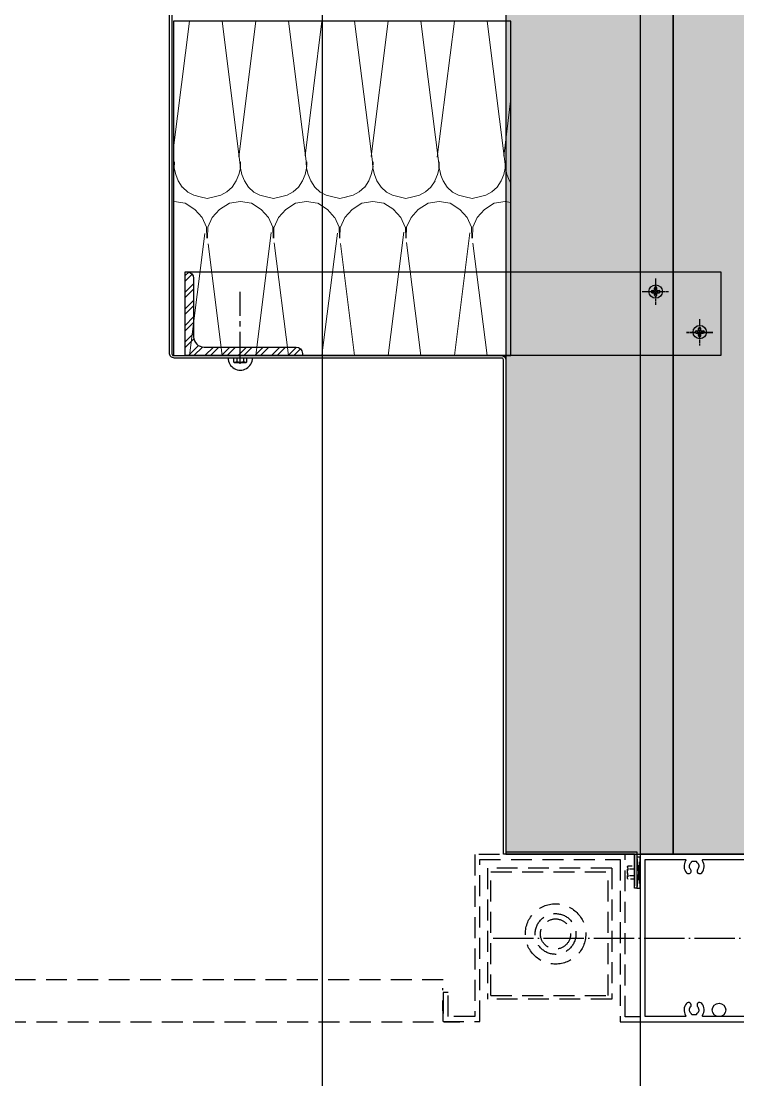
# Model space of a CAD drawing. Header units: millimetres. Extents: x 19684 to 58158, y -7929 to 13062.
# Drawn here: x 35728 to 36157, y -726 to -93 of the extents above; entities that cross this region are included whole.
import ezdxf

# ---------------------------------------------------------------- set-up
doc = ezdxf.new("R2010")
doc.units = ezdxf.units.MM
for name, pattern in [('ACAD_ISO04W100', [30, 24, -3, 0, -3]), ('CENTER', [2, 1.25, -0.25, 0.25, -0.25]), ('CENTER2', [28.575000000000003, 19.05, -3.175, 3.175, -3.175]), ('HIDDEN', [0.375, 0.25, -0.125])]:
    doc.linetypes.add(name, pattern=pattern)
for name, color, linetype in [('CEN1', 10, 'CENTER'), ('F-Alum', 4, 'Continuous'), ('F-Bolt', 32, 'Continuous'), ('F-center', 6, 'ACAD_ISO04W100'), ('F-Misc', 1, 'Continuous'), ('F-seslants', 8, 'Continuous'), ('F-steel', 3, 'Continuous'), ('F_INSU', 8, 'Continuous'), ('F_MISC', 8, 'Continuous'), ('GLAZING', 8, 'Continuous'), ('HIDDEN', 1, 'HIDDEN'), ('INSUL', 173, 'Continuous'), ('POCHET', 8, 'Continuous')]:
    doc.layers.add(name, color=color, linetype=linetype)
pattern_1 = [(171.78891, (53.30000799999998, 199.0476189999999), (-673.201724156126, 100.0000024861342), [3.334188999999999, -696.8453999999997]), (146.908661, (56.22287299999997, 197.1428569999999), (-158.4004043832079, 100.0000013838884), [3.488732999999999, -729.1451199999997]), (132.32733, (58.39144999999997, 194.7619049999999), (-178.2004572863524, 199.9999991336095), [3.220505999999998, -673.0857999999996]), (114.796992, (59.71145299999998, 191.9047619999999), (-39.60010136608865, 99.9999994110662), [3.147327999999999, -327.3221199999999]), (91.6202240999999, (59.80573899999997, 188.5714289999999), (-19.80005000361191, 599.9999997105074), [3.334666999999999, -696.9452999999996]), (82.82482490000001, (50.09428599999998, 111.4285709999999), (138.6003494418545, 1099.999997034129), [77.75173799999993, -16250.11299999999]), (97.17517500000001, (69.70576499999997, 111.4285709999999), (-138.600352482837, 1099.999996651516), [77.751738, -16250.113]), (88.37977579999999, (59.99431099999997, 188.5714289999999), (19.80004305400806, 599.9999999021456), [3.334666999999998, -696.9452999999995]), (65.203007, (60.08859699999997, 191.9047619999999), (39.60010129581892, 99.9999995587229), [3.147327999999997, -327.3221199999998]), (47.67266909999999, (61.40860099999998, 194.7619049999999), (178.2004567313951, 199.9999997012695), [3.220505999999999, -673.0857999999997]), (33.0913383, (63.57717799999998, 197.1428569999999), (158.4004028750618, 100.0000036376687), [3.488732999999999, -729.1451199999997]), (8.211089519999998, (66.50004199999995, 199.0476189999999), (673.2017245654224, 99.99999981557862), [3.334188999999999, -696.8453999999998]), (87.16616460000002, (49.99999999999999, 109.52381), (19.8000417858467, 300.000000301778), [1.907093999999998, -398.5826499999995]), (103.9013849999999, (50.47142999999998, 107.6190479999999), (-79.2002026466053, 299.999999628344), [1.962233999999999, -410.1069899999998]), (111.603615, (51.22571699999999, 105.7142859999999), (-19.80005052895801, 99.99999996627339), [2.048674999999998, -105.5067399999999]), (122.761347, (52.45143499999998, 103.8095239999999), (-59.40015357165493, 99.99999895630111), [2.265060999999998, -473.3977299999996]), (138.290552, (54.05429599999998, 102.3809519999999), (-118.8003028617563, 100.0000020556397), [2.147087, -448.7410799999999]), (152.003514, (55.84572899999998, 101.4285709999999), (-178.2004575064848, 99.99999862560192), [2.028856999999999, -424.03119]), (166.477202, (57.82573399999997, 100.9523809999999), (-396.0010138359245, 100.0000032088845), [2.036461999999999, -425.6205499999999]), (167.070755, (59.90002499999999, 100.4761899999999), (-415.8010658158153, 99.99999981188661), [2.128248, -444.8038799999998]), (12.92924439999999, (59.90002499999999, 100.4761899999999), (415.8010659680222, 99.99999935621643), [2.128248, -444.8038799999998]), (13.52279750000001, (61.97431599999996, 100.9523809999999), (396.0010147085891, 99.99999975312375), [2.036461999999998, -425.6205499999996]), (27.99648529999999, (63.95432099999999, 101.4285709999999), (198.0005052749503, 100.0000036439554), [2.028856999999999, -424.0311899999999]), (41.70944699999998, (65.74575499999995, 102.3809519999999), (118.8003019456717, 100.0000029682972), [2.147086999999998, -448.7410799999995]), (57.2386522, (67.34861599999996, 103.8095239999999), (198.0005044485323, 300.0000016678517), [2.265060999999998, -473.3977299999996]), (68.396384, (68.57433299999997, 105.7142859999999), (19.80005041478077, 100.0000003570638), [2.048674999999998, -105.5067399999999]), (76.098615, (69.32862099999996, 107.6190479999999), (19.80005075413857, 99.99999951570953), [1.962233999999998, -410.1069899999995]), (92.83383529999995, (69.80005099999995, 109.52381), (-19.80005025124201, 299.9999998913793), [1.907093999999999, -398.5826499999998])]

# ---------------------------------------------------------------- blocks, each defined once
blk = doc.blocks.new('*U13')
at = {"layer": 'INSUL', "lineweight": 0}
h = blk.add_hatch(dxfattribs=at)
h.set_pattern_fill('岩棉', color=256, scale=99.99999999999997, style=0, pattern_type=2)
h.set_pattern_definition(pattern_1)
h.paths.add_polyline_path([(0, 0), (1373.896708839578, 0), (1373.896708839578, 99.99999999999997), (0, 99.99999999999997)])
at = {"layer": 'INSUL'}
blk.add_lwpolyline([(0, 0), (1373.896708839578, 0), (1373.896708839578, 99.99999999999997), (0, 99.99999999999997)], close=True, dxfattribs=at)
blk = doc.blocks.new('A$C57E61DF8')
at = {"layer": 'GLAZING'}
h = blk.add_hatch(dxfattribs=at)
h.set_pattern_fill('ANSI37', color=256, scale=10)
h.set_pattern_definition([(45, (33510.59369597723, 50850.56907076713), (-0.8838834764831844, 0.8838834764831844), []), (135, (33510.59369597723, 50850.56907076713), (-0.8838834764831844, -0.8838834764831843), [])])
h.paths.add_polyline_path([(0, -11.16902688858681), (-0.2901045945036458, -10.95144844270544), (-0.652735337644117, -10.1536608078095), (-0.9428399321477627, -10.0086085105504), (-1.305470675288234, -10.1536608078095), (-1.59557526979188, -10.95144844270544), (-1.958206012932351, -11.16902688858681), (-2.320836756065546, -10.95144844270544), (-2.610941350576468, -10.1536608078095), (-2.973572093709663, -10.0086085105504), (-3.336202836850134, -10.1536608078095), (-3.62630743135378, -10.95144844270544), (-3.988938174494251, -11.16902688858681), (-4.279042768997897, -10.95144844270544), (-5.004304255271563, -10.0086085105504), (-5.511987295663857, -10.66134384819452), (-6.164722633307974, -11.16902688858681), (-6.599879525070719, -11.16902688858681), (-6.889984119574365, -11.02397459133499), (-6.962510268203914, -10.80639614545362), (-6.309774930559797, -10.08113465917995), (-5.65703959291568, -8.703137835262169), (-5.584513444286131, -8.195454794869875), (-5.439461147034308, -3.481255134109233), (-5.149356552523386, -3.191150539598311), (-2.103258310184174, -3.191150539598311), (-2.103258310184174, -1.958206012939627), (-2.175784458813723, -1.740627567058254), (-3.191150539591035, -1.595575269799156), (-3.263676688220585, -1.377996823917783), (-3.191150539591035, -1.160418378036411), (-1.958206012932351, 0), (0, 0), (2.0307321615619, 0), (3.263676688227861, -1.160418378036411), (3.336202836850134, -1.377996823917783), (3.191150539598311, -1.595575269799156), (2.248310607443273, -1.740627567058254), (2.10325831019145, -1.958206012939627), (2.10325831019145, -3.191150539598311), (4.424095066256996, -3.191150539598311), (4.714199660767918, -3.481255134109233), (4.714199660767918, -10.0086085105504), (4.351568917634722, -10.95144844270544), (3.988938174494251, -11.16902688858681), (4.061464323123801, -11.16902688858681), (3.698833579990605, -10.95144844270544), (3.336202836850134, -10.1536608078095), (3.046098242346488, -10.0086085105504), (2.683467499206017, -10.1536608078095), (2.393362904702371, -10.95144844270544), (2.0307321615619, -11.16902688858681), (1.668101418428705, -10.95144844270544), (1.377996823917783, -10.1536608078095), (1.015366080784588, -10.0086085105504), (0.652735337644117, -10.1536608078095), (0.3626307431404712, -10.95144844270544)])
at = {"layer": 'GLAZING', "flags": 128}
blk.add_lwpolyline([(0, -11.16902688858681), (-0.2901045945036458, -10.95144844270544), (-0.652735337644117, -10.1536608078095), (-0.9428399321477627, -10.0086085105504), (-1.305470675288234, -10.1536608078095), (-1.59557526979188, -10.95144844270544), (-1.958206012932351, -11.16902688858681), (-2.320836756065546, -10.95144844270544), (-2.610941350576468, -10.1536608078095), (-2.973572093709663, -10.0086085105504), (-3.336202836850134, -10.1536608078095), (-3.62630743135378, -10.95144844270544), (-3.988938174494251, -11.16902688858681), (-4.279042768997897, -10.95144844270544), (-5.004304255271563, -10.0086085105504), (-5.511987295663857, -10.66134384819452), (-6.164722633307974, -11.16902688858681), (-6.599879525070719, -11.16902688858681), (-6.889984119574365, -11.02397459133499), (-6.962510268203914, -10.80639614545362), (-6.309774930559797, -10.08113465917995), (-5.65703959291568, -8.703137835262169), (-5.584513444286131, -8.195454794869875), (-5.439461147034308, -3.481255134109233), (-5.149356552523386, -3.191150539598311), (-2.103258310184174, -3.191150539598311), (-2.103258310184174, -1.958206012939627), (-2.175784458813723, -1.740627567058254), (-3.191150539591035, -1.595575269799156), (-3.263676688220585, -1.377996823917783), (-3.191150539591035, -1.160418378036411), (-1.958206012932351, 0), (0, 0), (2.0307321615619, 0), (3.263676688227861, -1.160418378036411), (3.336202836850134, -1.377996823917783), (3.191150539598311, -1.595575269799156), (2.248310607443273, -1.740627567058254), (2.10325831019145, -1.958206012939627), (2.10325831019145, -3.191150539598311), (4.424095066256996, -3.191150539598311), (4.714199660767918, -3.481255134109233), (4.714199660767918, -10.0086085105504), (4.351568917634722, -10.95144844270544), (3.988938174494251, -11.16902688858681), (4.061464323123801, -11.16902688858681), (3.698833579990605, -10.95144844270544), (3.336202836850134, -10.1536608078095), (3.046098242346488, -10.0086085105504), (2.683467499206017, -10.1536608078095), (2.393362904702371, -10.95144844270544), (2.0307321615619, -11.16902688858681), (1.668101418428705, -10.95144844270544), (1.377996823917783, -10.1536608078095), (1.015366080784588, -10.0086085105504), (0.652735337644117, -10.1536608078095), (0.3626307431404712, -10.95144844270544)], close=True, dxfattribs=at)
blk = doc.blocks.new('*U177')
at = {"layer": 'F-Misc'}
blk.add_lwpolyline([(0, -11.95076486056518), (0, 0), (-7.999999999992681, 0), (-7.999999999992681, -11.95076486056518)], close=True, dxfattribs=at)
for points in [[(0, -11.95076486056518), (-7.999999999992681, 0)], [(-7.999999999992681, -11.95076486056518), (0, 0)]]:
    blk.add_lwpolyline(points, dxfattribs=at)
blk = doc.blocks.new('A$C28B41ED6')
at = {"layer": 'F-seslants'}
h = blk.add_hatch(dxfattribs=at)
h.set_pattern_fill('ANSI37', color=256, scale=9.999999999999998, angle=-90.0000000000051)
h.set_pattern_definition([(314.9999999999949, (51072.71738539773, -33355.11153736676), (0.883883476483263, 0.8838834764831061), []), (44.9999999999949, (51072.71738539773, -33355.11153736676), (-0.8838834764831055, 0.8838834764832629), [])])
edge = h.paths.add_edge_path()
edge.add_ellipse((221.2668661791686, 4.794258244291996), major_axis=(0.4232831623528867, -8.135796997208633), ratio=0.9999999999998387, start_angle=168.6153389297393, end_angle=234.0272948202823)
edge.add_line((214.4339543361566, 9.230661873472854), (214.4339543361493, 28.16623087317566))
edge.add_line((214.4339543361421, 28.16623087317566), (222.4578763489699, 28.16623087317566))
edge.add_line((222.4578763489772, 28.16623087317566), (222.4578763489844, 12.85352968721418))
at = {"layer": 'F-seslants', "linetype": 'Continuous'}
h = blk.add_hatch(dxfattribs=at)
h.set_pattern_fill('HONEY', color=8, scale=0.894654994768745, angle=89.99999999999999, style=0)
h.set_pattern_definition([(90, (-4759.313004144657, 9206.512124962872), (-2.459970213265983, 4.260794412586149), [2.840529608390765, -5.68105921678153]), (210, (-4759.313004144657, 9206.512124962872), (-2.45997109496941, -4.260793903534439), [2.840529608390766, -5.681059216781532]), (150, (-4759.313004144657, 9206.512124962872), (-4.91994130823539, 5.090517103609903e-07), [-5.681059216781532, 2.840529608390766])])
edge = h.paths.add_edge_path()
edge.add_ellipse((236.1207801281998, 0.3154418454505503), major_axis=(13.41982492153117, 0), ratio=0.75, start_angle=0, end_angle=360, ccw=False)
at = {"layer": 'F-seslants'}
h = blk.add_hatch(dxfattribs=at)
h.set_pattern_fill('ANSI37', color=256, scale=1.118318743460931, angle=-89.99999999953363, style=0)
h.set_pattern_definition([(315.0000000004664, (-4725.07079805313, 9118.916993712483), (2.510697185297411, 2.510697185338283), []), (45.00000000046636, (-4725.07079805313, 9118.916993712483), (-2.510697185338283, 2.510697185297411), [])])
edge = h.paths.add_edge_path()
edge.add_ellipse((236.1207801281998, 0.3154418454505503), major_axis=(13.41982492153117, 0), ratio=0.7499999999999999, start_angle=315.3034736684692, end_angle=392.4129026684018)
edge.add_line((247.4498934743315, 5.710381751559908), (255.3330725455016, 9.849744046427077))
edge.add_line((255.3330725455016, 9.849744046427077), (255.3330725455016, -9.761876856864546))
edge.add_line((255.3330725455016, -9.761876856849995), (255.253742550296, -9.761876856849995))
edge.add_line((255.253742550296, -9.761876856849995), (245.6601568884216, -6.763699731876841))
edge = h.paths.add_edge_path()
edge.add_line((255.3330725455016, 9.999999964726157), (257.7536761983429, 9.999999964726157))
edge.add_line((257.7536761983356, 9.999999964726157), (260.0398828841862, 11.49999996472616))
edge.add_arc((283.2513498914195, 2.87545844912529e-08), 25.90409618487281, 153.6441253908511, 206.3558748382135)
edge.add_arc((255.4859296690702, -15.06547123385826), 5.78369046748503, 38.05880553306135, 66.49013317106629)
edge.add_line((257.7930842169735, -9.761876856849995), (255.3330725455016, -9.761876856849995))
edge.add_line((255.3330725455016, -9.761876856849995), (255.3330725455016, 9.999999964726157))
edge = h.paths.add_edge_path()
edge.add_ellipse((236.1207801281998, 0.3154418454505503), major_axis=(13.41982492153117, 0), ratio=0.7499999999999999, start_angle=32.41290266840188, end_angle=51.05755873100412)
edge.add_line((244.555668309913, 10), (255.3330725453779, 10))
edge.add_line((255.3330725453707, 10), (247.4498934742878, 5.710381751559908))
edge = h.paths.add_edge_path()
edge.add_ellipse((236.1207801281998, 0.3154418454505503), major_axis=(13.41982492153117, 0), ratio=0.7499999999999999, start_angle=273.9974839737967, end_angle=315.3034736684692)
edge.add_line((245.6601568885526, -6.763699731876841), (255.4048878179165, -9.761876856849995))
edge.add_line((255.4048878179165, -9.761876856849995), (237.0563119236249, -9.724940152547788))
h = blk.add_hatch(dxfattribs=at)
h.set_pattern_fill('ANSI37', color=256, scale=9.999999999999998, angle=-90.0000000000051)
h.set_pattern_definition([(314.9999999999949, (51065.25648017623, -33422.38884636501), (0.883883476483263, 0.8838834764831061), []), (44.9999999999949, (51065.25648017623, -33422.38884636501), (-0.8838834764831055, 0.8838834764832629), [])])
edge = h.paths.add_edge_path()
edge.add_ellipse((213.8059609576812, -4.399384013318922), major_axis=(0.4232831623528867, 8.135796997208633), ratio=0.9999999999998387, start_angle=125.9727051797177, end_angle=191.3846610702607, ccw=False)
edge.add_line((206.973049114662, -8.83578764248523), (206.9730491146547, -27.77135664218804))
edge.add_line((206.9730491146547, -27.77135664220259), (214.9969711274898, -27.77135664220259))
edge.add_line((214.9969711274898, -27.77135664220259), (214.9969711274971, -12.45865545622655))
at = {"layer": 'F-Alum', "ltscale": 250}
for points in [[(210.9982442299515, 48.70376372942701), (213.4852126371188, 48.70376372942701), (213.4852126371115, 47.69030432475847, 0.4698504331458523), (213.9025481816716, 47.45103024126729, 0.3384584771555831), (214.4799999999886, 48.51968671852956), (214.4799999999814, 50.19594477373175), (0, 50.19594477373175), (0, -47.54191362787969), (0, -50.02888203503971), (206.9599999948769, -50.02888203503971), (206.9599999948769, -48.03930730930006, 0.2538275694296795), (206.3793553946452, -47.28253813649644, 0.5536395576060519), (205.9652126320143, -47.60505094155087), (205.9652126320143, -48.53670099074952), (203.478244224847, -48.53670099074952), (203.478244224847, -40.57840208782), (205.9652126320143, -40.57840208782), (205.9652126320143, -41.57318945074803, 0.4698504330743633), (206.3825481765671, -41.81246353416645, 0.3384584771551929), (206.9599999948841, -40.74380705697695), (206.9599999948769, -3.522572821035283), (199.0607958755572, -3.522572821035283), (199.0607958755572, 8.909662896214286, -0.4142135623730951), (199.5607958755572, 9.409662896214286), (202.5399453270293, 9.409662896214286, -0.4142135623734031), (203.0399453270293, 8.909662896214286), (203.039945327022, 5.433119763329159, 0.4142135623734031), (203.539945327022, 4.933119763329159), (214.4799999999814, 4.933119763329159), (214.4799999999814, 41.22418646613369, 0.2528969012330521), (213.9025481817662, 41.97952627282939, 0.5793619336971848), (213.4852126371261, 41.63345360278618), (213.4852126371188, 40.74546482649748), (211.4982442299515, 40.74546482649748, -0.4142135623732381), (210.9982442299515, 41.24546482649748)], [(33.23048197037861, 46.0000024602632, -0.4906913163636282), (33.71445261932968, 45.37441420069081, -0.4578921812555443), (34.36230015219189, 41.18469222792191, 1), (36.7986637885333, 39.11005196235783, 0.3297233785950573), (37.28638393245637, 46.23076945127104, -0.5924527143345938), (37.70770909059502, 47.00000003389141), (177.0884298482633, 47.00000044793705, -0.592452721609697), (177.5097550171558, 46.23076986536034, 0.3297233785906297), (177.997475161028, 39.11005237651989, 1), (180.433838797413, 41.18469264209853, -0.4578921812552433), (181.0816863302534, 45.37441461480921, -0.4906913163825761), (181.5656569792191, 46.00000287441071), (183.5656569792045, 46.00000287441071, -0.4906913163799669), (184.0496276281774, 45.37441461480921, -0.4578921812555165), (184.6974751610396, 41.18469264206942, 1), (187.1338387973956, 39.11005237651989, 0.3297233785833296), (187.6215589414132, 46.23076986521482, -0.5924527179565829), (188.0428841049361, 47.00000044779154), (206.1150391259798, 47.00000044779154), (206.1150391259871, 36.49998733060784), (210.3746272334247, 36.49998733060784), (210.374627233432, 9.401009049790446, -0.4142135623736986), (209.8746272334247, 8.901009049790446), (206.1046105597197, 8.901009049790446), (206.1046105597197, 12.20394176708942), (198.0546103406668, 12.20394176707487, 0.4142135623729712), (196.0546103406668, 10.20394176707487), (196.0546103406668, -5.011611562513281, 0.4142135631264707), (198.0546103458182, -7.011611562513281), (203.2955252383181, -7.011611548863584, -0.414213522190771), (203.7955252395986, -7.511611478985287), (203.7955293610066, -36.99998680638964, -0.4142136033046728), (203.2955293610212, -37.49998687626794), (201.7955326954907, -37.49998687626794, 0.4393630772591238), (201.3546274791079, -37.99998687626794), (201.3546274791006, -46.99999941367423), (188.0428841823159, -46.99999942063005, -0.5924527110404191), (187.621559012252, -46.23076884725015, 0.3137978522647686), (187.1338387973519, -38.74701449333224, 0.9249499675868071), (184.688924862945, -41.17469829559559, -0.4593134454844459), (184.0496276281629, -45.37441370770102, -0.4906913163813946), (183.5656569792045, -46.00000196730252), (181.5656569792191, -46.00000196730252, -0.4906913163783282), (181.0816863302534, -45.37441370770102, -0.4578921812493494), (180.4338387974276, -41.18469173496123, 1), (177.997475161028, -39.11005146939715, 0.3297233785925548), (177.5097550171486, -46.23076895825216, -0.5924527143330183), (177.0884298590245, -46.99999954082887), (37.70770910132705, -46.99999995503458, -0.592452721596696), (37.28638393244182, -46.23076937245787, 0.3297233785932931), (36.79866378854058, -39.11005188354466, 1), (34.36230015219189, -41.18469214907964, -0.457892181255384), (33.71445261933695, -45.37441412184853, -0.4906913163898221), (33.23048197037861, -46.00000238143548), (31.23048197036405, -46.00000238142093, -0.4906913163771875), (30.74651132142026, -45.37441412184853, -0.45789218124906), (30.09866378858715, -41.18469214909419, 1), (27.66230015220208, -39.1100518835301, 0.3297233773978878), (27.17457999438193, -46.23076935057179, -0.5924527163566944), (26.75325482994231, -46.99999993134406), (3.019148198749463, -46.99999999444117), (3.01914819877129, 46.99999999444117), (26.75325484467612, 47.00000003384775, -0.5924527180723483), (27.17458000832994, 46.23076945127104, 0.3297233785926844), (27.66230015218753, 39.11005196237238, 1), (30.09866378857987, 41.18469222793647, -0.4578921812528515), (30.74651132141298, 45.37441420067626, -0.4906913163952531), (31.23048197037133, 46.00000246027776)]]:
    blk.add_lwpolyline(points, format="xyb", close=True, dxfattribs=at)
blk.add_lwpolyline([(219.7159566080518, -2.413552603102289, -0.9700874874875445), (219.7159566080518, -2.413552603102289), (204.3688784687838, -2.413552603102289, 0.3794005706979667), (203.9205551144842, -2.847249018159346), (203.9205551144842, -2.977770595272887, -0.4142135623706192), (203.4205551144842, -3.477770595258335), (201.9205551144842, -3.477770595258335, -0.414213562373095), (201.4205551144842, -2.977770595258335), (201.4205551145424, -2.883023146321648, 0.4518493453057133), (200.9205551145424, -2.4704991178005), (200.3186011932339, -2.4704991178005, -0.4142135623767479), (199.3186011931757, -1.4704991178005), (199.3186011932339, 6.603954850055743, -0.4142135623740217), (200.8186011932339, 8.103954850055743), (202.3186011932266, 8.103954850055743, -0.4142135623732606), (202.8186011932266, 7.603954850055743), (202.8186011932266, 4.036312524607638, 0.4221499960357085), (204.8178711329529, 1.982278201903682), (250.6763935398485, 1.982278201903682, -0.414213562373448), (251.1763935398485, 1.482278201903682), (251.1763935398485, -1.303646052634576, -0.408640448254701), (250.6859255742456, -1.803555184713332), (222.1414578315307, -2.413552603102289, 0.009484995662766959), (219.7159566080518, -2.413552603102289)], format="xyb", dxfattribs=at)
at = {"layer": 'F-seslants'}
for p, q in [((223.0935464376962, 10), (253.0112952158815, 1.999999999985448)), ((253.0112952158815, 10), (223.0935464376962, 1.999999999985448))]:
    blk.add_line(p, q, dxfattribs=at)
blk.add_lwpolyline([(253.0112952158815, 10), (223.0935464376962, 10), (223.0935464376962, 1.999999999985448), (253.0112952158815, 1.999999999985448)], close=True, dxfattribs=at)
blk.add_arc((284.5119044184976, -0.1041553858085535, -1.11489611333265e-09), 27.17688083245391, 154.9661402712354, 205.0338599578828, dxfattribs=at)
at = {"layer": 'F-seslants', "extrusion": (0, 0, -1)}
blk.add_ellipse((221.2668661791686, 4.661613595497329, -0.0001181830112270046), major_axis=(0.4232831623528872, -8.135796997208633), ratio=0.9999999999998387, start_param=2.198233407857089, end_param=3.374236902997653, dxfattribs=at)
at = {"layer": 'F-seslants', "color": 8, "linetype": 'Continuous', "extrusion": (0, 0, -1)}
blk.add_ellipse((236.1207801281998, 0.3154418454505503), major_axis=(13.41982492153117, 0), ratio=0.75, dxfattribs=at)
at = {"layer": 'F-seslants'}
blk.add_ellipse((214.0403820214888, -4.170124300682801, -0.0001181830112270046), major_axis=(-8.328340585260115, 3.22748899141618), ratio=0.9121067645300803, start_param=0.9827945792225612, end_param=2.15879807436042, dxfattribs=at)
at = {"layer": 'POCHET'}
blk.add_circle((47.1245786972795, -42.99999986549665), 4, dxfattribs=at)
at = {"layer": 'F_MISC', "xscale": -1}
for name, p, rotation in [('A$C57E61DF8', (211.2888494603831, 44.83519516218803), 90), ('*U177', (214.4799999999814, 40.12100378036848), 359.999999999957)]:
    blk.add_blockref(name, p, dxfattribs=dict(at, rotation=rotation))
at = {"layer": 'F_MISC'}
for name, p, rotation in [('*U177', (207.019094778494, -39.72612954938086), 180.0000000000431), ('A$C57E61DF8', (203.8279442388957, -44.4403209312004), 90)]:
    blk.add_blockref(name, p, dxfattribs=dict(at, rotation=rotation))
blk = doc.blocks.new('*U25')
at = {"layer": 'INSUL', "lineweight": 0}
h = blk.add_hatch(dxfattribs=at)
h.set_pattern_fill('岩棉', color=256, scale=200, style=0, pattern_type=2)
h.set_pattern_definition([(171.78891, (106.600016, 398.0952379999998), (-1346.403448312252, 200.0000049722685), [6.668377999999999, -1393.6908]), (146.908661, (112.445746, 394.2857139999999), (-316.8008087664159, 200.0000027677768), [6.977466, -1458.29024]), (132.32733, (116.7829, 389.5238099999999), (-356.4009145727049, 399.9999982672191), [6.441011999999996, -1346.171599999999]), (114.796992, (119.422906, 383.8095239999998), (-79.20020273217732, 199.9999988221325), [6.294656, -654.6442399999999]), (91.62022409999989, (119.611478, 377.1428579999999), (-39.60010000722383, 1199.999999421015), [6.669333999999999, -1393.890599999999]), (82.82482490000001, (100.188572, 222.857142), (277.200698883709, 2199.999994068259), [155.5034759999999, -32500.22599999999]), (97.17517500000001, (139.41153, 222.857142), (-277.200704965674, 2199.999993303032), [155.503476, -32500.22600000001]), (88.37977579999999, (119.988622, 377.1428579999999), (39.60008610801613, 1199.999999804292), [6.669333999999998, -1393.890599999999]), (65.203007, (120.177194, 383.8095239999998), (79.20020259163786, 199.9999991174459), [6.294655999999996, -654.6442399999996]), (47.67266909999999, (122.817202, 389.5238099999999), (356.4009134627904, 399.9999994025392), [6.441011999999999, -1346.1716]), (33.0913383, (127.154356, 394.2857139999999), (316.8008057501236, 200.0000072753375), [6.977465999999999, -1458.29024]), (8.211089519999998, (133.0000839999999, 398.0952379999998), (1346.403449130845, 199.9999996311573), [6.668378, -1393.6908]), (87.16616460000002, (100, 219.04762), (39.6000835716934, 600.000000603556), [3.814187999999997, -797.1652999999993]), (103.9013849999999, (100.94286, 215.2380959999999), (-158.4004052932106, 599.999999256688), [3.924467999999998, -820.2139799999997]), (111.603615, (102.451434, 211.4285719999999), (-39.60010105791604, 199.9999999325468), [4.097349999999997, -211.0134799999998]), (122.761347, (104.90287, 207.6190479999999), (-118.8003071433099, 199.9999979126023), [4.530121999999998, -946.7954599999995]), (138.290552, (108.108592, 204.7619039999999), (-237.6006057235126, 200.0000041112795), [4.294174, -897.48216]), (152.003514, (111.691458, 202.857142), (-356.4009150129696, 199.9999972512039), [4.057713999999999, -848.0623800000002]), (166.477202, (115.651468, 201.9047619999999), (-792.0020276718492, 200.0000064177691), [4.072923999999999, -851.2411]), (167.070755, (119.80005, 200.9523799999999), (-831.6021316316308, 199.9999996237733), [4.256496, -889.6077599999999]), (12.92924439999999, (119.80005, 200.9523799999999), (831.6021319360445, 199.9999987124329), [4.256496, -889.6077599999999]), (13.52279750000001, (123.9486319999999, 201.9047619999999), (792.0020294171784, 199.9999995062475), [4.072923999999997, -851.2410999999994]), (27.99648529999999, (127.908642, 202.857142), (396.0010105499008, 200.0000072879108), [4.057713999999999, -848.0623800000001]), (41.70944699999998, (131.4915099999999, 204.7619039999999), (237.6006038913436, 200.0000059365944), [4.294173999999997, -897.4821599999992]), (57.2386522, (134.697232, 207.6190479999999), (396.0010088970647, 600.0000033357035), [4.530121999999997, -946.7954599999995]), (68.396384, (137.148666, 211.4285719999999), (39.60010082956155, 200.0000007141276), [4.097349999999998, -211.0134799999999]), (76.098615, (138.6572419999999, 215.2380959999999), (39.60010150827714, 199.9999990314191), [3.924467999999996, -820.2139799999993]), (92.83383529999995, (139.6001019999999, 219.04762), (-39.60010050248402, 599.9999997827587), [3.814187999999999, -797.1652999999998])])
h.paths.add_polyline_path([(0, 0), (201.7065177884369, 0), (201.7065177884369, 200), (0, 200)])
at = {"layer": 'INSUL'}
blk.add_lwpolyline([(0, 0), (201.7065177884369, 0), (201.7065177884369, 200), (0, 200)], close=True, dxfattribs=at)
blk = doc.blocks.new('*U29')
at = {"layer": 'F-Misc'}
blk.add_lwpolyline([(0, -18.4878107088516), (0, 0), (-2.008890723411199, 0), (-2.008890723411199, -18.4878107088516)], close=True, dxfattribs=at)
for points in [[(0, -18.4878107088516), (-2.008890723411199, 0)], [(-2.008890723411199, -18.4878107088516), (0, 0)]]:
    blk.add_lwpolyline(points, dxfattribs=at)
blk = doc.blocks.new('*U28')
at = {"layer": 'INSUL', "lineweight": 0}
h = blk.add_hatch(dxfattribs=at)
h.set_pattern_fill('岩棉', color=256, scale=99.99999999999997, style=0, pattern_type=2)
h.set_pattern_definition(pattern_1)
h.paths.add_polyline_path([(0, 0), (1097.760867033217, 0), (1097.760867033217, 99.99999999999997), (0, 99.99999999999997)])
at = {"layer": 'INSUL'}
blk.add_lwpolyline([(0, 0), (1097.760867033217, 0), (1097.760867033217, 99.99999999999997), (0, 99.99999999999997)], close=True, dxfattribs=at)

msp = doc.modelspace()

# ---------------------------------------------------------------- hatches: boundary and pattern name
at = {"layer": 'POCHET', "ltscale": 250}
h = msp.add_hatch(dxfattribs=at)
h.set_pattern_fill('ANSI32', color=256, scale=18.75, angle=360, style=0)
h.set_pattern_definition([(45, (-96260.82228470352, 20671.62970840787), (-4.971844555217911, 4.971844555217913), []), (45, (-96257.50772167221, 20671.62970840787), (-4.971844555217911, 4.971844555217913), [])])
edge = h.paths.add_edge_path()
edge.add_line((35831.39931779432, -246.3236965461228), (35831.39931779432, -281.3236965460937))
edge.add_arc((35837.64931779432, -281.3236965461228), 6.25, 539.9999999995664, 629.9999999994665)
edge.add_line((35837.6493177942, -287.5736965461228), (35892.6493177942, -287.5736965460501))
edge.add_arc((35892.6493177942, -291.323696546152), 3.750000000112777, 360.0000000000556, 450, ccw=False)
edge.add_line((35896.39931779432, -291.323696546152), (35896.39931779432, -292.5736965461228))
edge.add_line((35896.39931779432, -292.5736965461228), (35826.3993177942, -292.573696546152))
edge.add_line((35826.3993177942, -292.573696546152), (35826.39931779432, -242.5736965460355))
edge.add_line((35826.39931779432, -242.5736965460355), (35827.64931779432, -242.5736965460355))
edge.add_arc((35827.6493177942, -246.3236965460646), 3.75000000003638, 359.9999999994442, 449.9999999995553, ccw=False)

# ---------------------------------------------------------------- linework, layer by layer
at = {"color": 8, "linetype": 'CENTER2'}
msp.add_line((35859.29167910213, -297.4549774267189, 4.369392442069591e-05), (35859.29167910213, -254.4549774267189, 4.369392442069591e-05), dxfattribs=at)
at = {"color": 2}
msp.add_xline((35908.40225916866, 5918.458264713001), (6.123233995736766e-17, 1), dxfattribs=at)
at = {"layer": 'CEN1', "color": 8}
for p, q in [((36107.64986039659, -262.3370081835574, 4.369444983744055e-05), (36107.64986039659, -246.3370081835574, 4.369444983744055e-05)), ((36099.64986039659, -254.3370081835574, 4.369444983744055e-05), (36115.64986039659, -254.3370081835574, 4.369444983744055e-05)), ((36134.00687580516, -286.5745071871179, 4.369444983744055e-05), (36134.00687580516, -270.5745071871179, 4.369444983744055e-05)), ((36126.00687580516, -278.5745071871179, 4.369444983744055e-05), (36142.00687580516, -278.5745071871179, 4.369444983744055e-05)), ((36126.00687580511, -278.7586111089013, 4.369444983744055e-05), (36142.00687580511, -278.7586111089013, 4.369444983744055e-05))]:
    msp.add_line(p, q, dxfattribs=at)
at = {"layer": 'F-Alum'}
msp.add_line((36098.40285346886, 451.0172776323334), (36098.40285346886, -980.9589930997872), dxfattribs=at)
at = {"layer": 'F-Bolt'}
for p, q in [((36106.98319372996, -253.6703415169004, 4.369444983744055e-05), (36106.98319372996, -252.244798779514, 4.369444983744055e-05)), ((36108.31652706322, -253.6703415169004, 4.369444983744055e-05), (36108.31652706322, -252.244798779514, 4.369444983744055e-05)), ((36105.55765099249, -253.6703415169004, 4.369444983744055e-05), (36106.98319372996, -253.6703415169004, 4.369444983744055e-05)), ((36105.55765099249, -255.0036748502143, 4.369444983744055e-05), (36106.98319372996, -255.0036748502143, 4.369444983744055e-05)), ((36106.98319372996, -256.4292175876299, 4.369444983744055e-05), (36106.98319372996, -255.0036748502143, 4.369444983744055e-05)), ((36108.31652706322, -253.6703415169004, 4.369444983744055e-05), (36109.74206980069, -253.6703415169004, 4.369444983744055e-05)), ((36108.31652706322, -256.4292175876299, 4.369444983744055e-05), (36108.31652706322, -255.0036748502143, 4.369444983744055e-05)), ((36108.31652706322, -255.0036748502143, 4.369444983744055e-05), (36109.74206980069, -255.0036748502143, 4.369444983744055e-05)), ((36131.91466640106, -277.9078405204318, 4.369444983744055e-05), (36133.34020913854, -277.9078405204318, 4.369444983744055e-05)), ((36133.34020913854, -277.9078405204318, 4.369444983744055e-05), (36133.34020913854, -276.4822977830454, 4.369444983744055e-05)), ((36134.67354247179, -277.9078405204318, 4.369444983744055e-05), (36134.67354247179, -276.4822977830454, 4.369444983744055e-05)), ((36134.67354247179, -277.9078405204318, 4.369444983744055e-05), (36136.09908520927, -277.9078405204318, 4.369444983744055e-05)), ((36131.91466640106, -279.2411738537749, 4.369444983744055e-05), (36133.34020913854, -279.2411738537749, 4.369444983744055e-05)), ((36133.34020913854, -280.6667165911613, 4.369444983744055e-05), (36133.34020913854, -279.2411738537749, 4.369444983744055e-05)), ((36134.67354247179, -279.2411738537749, 4.369444983744055e-05), (36136.09908520927, -279.2411738537749, 4.369444983744055e-05)), ((36134.67354247179, -280.6667165911613, 4.369444983744055e-05), (36134.67354247179, -279.2411738537749, 4.369444983744055e-05))]:
    msp.add_line(p, q, dxfattribs=at)
for centre in [(36107.64986039659, -254.3370081835574, 4.369444983744055e-05), (36134.00687580516, -278.5745071871179, 4.369444983744055e-05)]:
    msp.add_circle(centre, 4, dxfattribs=at)
for centre, start, end in [((36107.64986039659, -252.244798779514, 4.369444983744055e-05), 0, 180), ((36105.55765099249, -254.3370081835574, 4.369444983744055e-05), 90, 270), ((36107.64986039659, -256.4292175876299, 4.369444983744055e-05), 180, 0), ((36109.74206980069, -254.3370081835574, 4.369444983744055e-05), 270, 90), ((36131.91466640106, -278.5745071871179, 4.369444983744055e-05), 90, 270), ((36134.00687580516, -276.4822977830454, 4.369444983744055e-05), 0, 180), ((36136.09908520927, -278.5745071871179, 4.369444983744055e-05), 270, 90), ((36134.00687580516, -280.6667165911613, 4.369444983744055e-05), 180, 0)]:
    msp.add_arc(centre, 0.6666666666666666, start, end, dxfattribs=at)
at = {"layer": 'F-center'}
msp.add_line((36010.53687552734, -641.0752933622543), (36452.1021463177, -641.0752933622543), dxfattribs=at)
at = {"layer": 'F-steel'}
msp.add_lwpolyline([(36014.2073994238, -294.0745262845712), (35819.90292437366, -294.074467537238, -0.4142135623752261), (35816.90292437366, -291.0744675372089), (35816.90292621245, 326.9225154077167), (35818.40292621245, 326.9225154077167), (35818.40292437354, -291.574467537238, 0.4142135623782805), (35819.40292437354, -292.574467537238), (36013.71128260654, -292.5745287977743)], format="xyb", dxfattribs=at)
at = {"layer": 'F-steel', "color": 8, "elevation": 4.369444983744055e-05}
msp.add_lwpolyline([(35827.00481073567, -242.5736965471997), (36146.60172411642, -242.5736965483056), (36146.60172411642, -292.5736965483056), (35826.3993177942, -292.573696546152)], dxfattribs=at)
at = {"layer": 'F-steel', "elevation": 1.612092483416483e-10}
msp.add_lwpolyline([(35831.39931779455, -246.3236965462102), (35831.39931779432, -281.3236965460646, 0.414213562373095), (35837.6493177942, -287.5736965461228), (35892.6493177942, -287.5736965460355, -0.4142135623730607), (35896.39931779432, -291.323696546152), (35896.39931779432, -292.5736965461228), (35826.3993177942, -292.573696546152), (35826.39931779455, -242.573696546152), (35827.64931779455, -242.573696546152, -0.4142135623728286)], format="xyb", close=True, dxfattribs=at)
at = {"layer": 'F-steel'}
for points, elevation in [([(35895.69631821002, -292.5737425820089), (36015.1093679819, -292.5738007232985, -0.4142135623752261), (36018.1093679819, -295.5738007233131), (36018.12796294958, -589.3837646391303), (36096.40285346886, -589.379253295815), (36096.39396274545, -611.2378967611121), (36094.89396274737, -611.2378197826738), (36094.90277648358, -590.8793482375595), (36016.60936544105, -590.8793474249951), (36016.60936798202, -295.0738007232985, 0.4142135623782805), (36015.60936798202, -294.0738007232985), (35897.19243398686, -294.0737403460198)], 2.229792226368043e-10), ([(35896.68583627336, -292.5736879330771, 0.002620278561857267), (35896.69631717172, -292.5737428592083), (36015.11325116477, -292.573803236487)], 2.229792226375723e-10), ([(36015.60936798202, -294.0738007232985), (35897.19631717184, -294.0737428592083, -0.0003235988418579047), (35897.19243398696, -294.0737403460198, -0.0003235988418579047)], 2.229792226375723e-10)]:
    msp.add_lwpolyline(points, format="xyb", dxfattribs=dict(at, elevation=elevation))
at = {"layer": 'F-steel', "elevation": -1.319570487591424e-05}
for points in [[(36021.11721095683, -589.3837653196069), (36096.40285346886, -589.379253295815), (36096.40180845775, -609.742314655753)], [(36021.11730589048, -590.8837653166092), (36094.90277648358, -590.8793482373412), (36094.90180845973, -609.7422376773147)]]:
    msp.add_lwpolyline(points, dxfattribs=at)
at = {"layer": 'F_INSU', "ltscale": 2, "elevation": 1.521751695065706e-10}
msp.add_lwpolyline([(35863.29767910218, -296.411823888714), (35863.29767910218, -294.3835861259695), (35862.76097686974, -294.073720947662), (35855.82238133451, -294.073720947662), (35855.28567910207, -294.3835861259695), (35855.28567910207, -296.411823888714), (35855.82238133451, -296.721689067138), (35862.76097686974, -296.721689067138)], close=True, dxfattribs=at)
at = {"layer": 'F_INSU', "ltscale": 2, "elevation": 4.369346980800439e-05}
msp.add_lwpolyline([(35862.79414938077, -296.7025369088487, -0.05779741585168777), (35861.29467910215, -296.411823888714, -0.1547005383792507), (35857.2886791021, -296.411823888714, -0.05779741585168777), (35855.78920882348, -296.7025369088487)], format="xyb", dxfattribs=at)
for points in [[(35857.2886791021, -294.3835861259695), (35857.2886791021, -296.411823888714)], [(35861.29467910215, -294.3835861259695), (35861.29467910215, -296.411823888714)]]:
    msp.add_lwpolyline(points, dxfattribs=at)
at = {"layer": 'F_INSU', "ltscale": 2}
msp.add_arc((35859.29167910213, -294.0737209411427, 4.369346077392556e-05), 7.266489632951561, 179.999999964982, 359.999999964982, dxfattribs=at)
at = {"layer": 'HIDDEN', "ltscale": 50}
for p, q in [((36081.34293960595, -599.2431541433298), (36007.03262970115, -599.2461194032339)), ((36007.03262970115, -599.2461194032339), (36007.03262970115, -677.5691254233361)), ((36009.11506107957, -601.467267200479), (36079.42047834468, -601.4643019405748)), ((36009.11506107957, -675.347977626091), (36009.11506107957, -601.467267200479)), ((36079.26050822753, -675.3450123661869), (36079.26050822753, -601.4643019405748)), ((36081.34293960595, -599.2431541433298), (36081.34293960595, -677.566160163432)), ((35980.62434285606, -666.1056050824673), (34612.37990706493, -666.1056050824673)), ((35980.49613171864, -690.947238500853), (35980.42943709147, -670.9605695451146)), ((36081.34293960595, -677.566160163432), (36007.03262970115, -677.5691254233361)), ((36009.11506107957, -675.347977626091), (36079.42047834468, -675.3450123661869)), ((34612.37990706493, -691.1056050824673), (35990.62411399242, -691.1056050824673))]:
    msp.add_line(p, q, dxfattribs=at)
msp.add_lwpolyline([(36098.40285346886, -688.1041753972795), (36089.34639111122, -688.1041753972795), (36089.34639111122, -591.1041753972795), (35999.44579575166, -591.1071406571837), (35999.44579575166, -687.947238500853), (35983.49613171864, -687.947238500853), (35983.49613171864, -673.6267304251642), (35980.49613171864, -673.6267304251496), (35980.49613171864, -690.947238500853), (36002.44579575166, -690.947238500853), (36002.44579575166, -594.1071406571837), (36086.34639111122, -594.1041753972795), (36086.34639111122, -691.1041753972795), (36098.40285346886, -691.1041753972795)], dxfattribs=at)
at = {"layer": 'HIDDEN', "ltscale": 10, "elevation": 4.36951280025463e-05, "flags": 128}
msp.add_lwpolyline([(36091.05631194009, -597.8003275875062), (36094.5845815834, -597.8003275875062), (36094.89444676171, -598.3370298199416), (36094.89444676171, -605.2756253551752), (36094.5845815834, -605.8123275876105), (36091.05631194009, -605.8123275876105), (36090.74644676167, -605.2756253551752), (36090.74644676167, -598.3370298199416)], close=True, dxfattribs=at)
at = {"layer": 'HIDDEN', "ltscale": 10, "elevation": -2.229792226368043e-10, "flags": 128}
msp.add_lwpolyline([(36090.76559891996, -598.3038573089116, 0.05779741585168777), (36091.05631194009, -599.8033275875323, 0.1547005383792507), (36091.05631194009, -603.8093275875844, 0.05779741585168777), (36090.76559891996, -605.3087978662052)], format="xyb", dxfattribs=at)
for points in [[(36094.5845815834, -599.8033275875323), (36091.05631194009, -599.8033275875323)], [(36094.5845815834, -603.8093275875844), (36091.05631194009, -603.8093275875844)]]:
    msp.add_lwpolyline(points, dxfattribs=at)
at = {"layer": 'HIDDEN', "ltscale": 50}
for radius in [18.04786199146694, 12.18994352597742, 9.00995556120265]:
    msp.add_circle((36047.77592755722, -638.6179490552286), radius, dxfattribs=at)
at = {"layer": 'POCHET'}
msp.add_line((36096.41628428966, -600.3738418869443), (36096.41628160908, -610.8541528997421), dxfattribs=at)
msp.add_circle((36145.52743216614, -684.0752932277364), 4, dxfattribs=at)

# ---------------------------------------------------------------- block references
msp.add_blockref('A$C28B41ED6', (36098.40285346886, -641.0752933622398))
at = {"layer": 'F_MISC', "ltscale": 18000, "extrusion": (4.369445041063076e-07, -5.085390997736951e-15, -0.9999999999999046), "xscale": -1, "rotation": 270.000000666832}
for name, p in [('*U13', (-36218.10936524103, -590.879348588844, 0.01582530383926962)), ('*U28', (-36118.10936524107, -590.879348588975, 0.01578160938885893))]:
    msp.add_blockref(name, p, dxfattribs=at)
at = {"layer": 'F_MISC', "ltscale": 18000, "extrusion": (-5.085391078002354e-15, -4.369445041063076e-07, -0.9999999999999046), "xscale": -1, "rotation": 6.668320295943886e-07}
msp.add_blockref('*U25', (-35819.40285092787, -292.5744586737552, 0.0001278386196037089), dxfattribs=at)
at = {"layer": 'F_MISC', "rotation": 180.0000000000431}
msp.add_blockref('*U29', (36096.39396274545, -611.2378967611121), dxfattribs=at)

doc.saveas('drawing.dxf')
